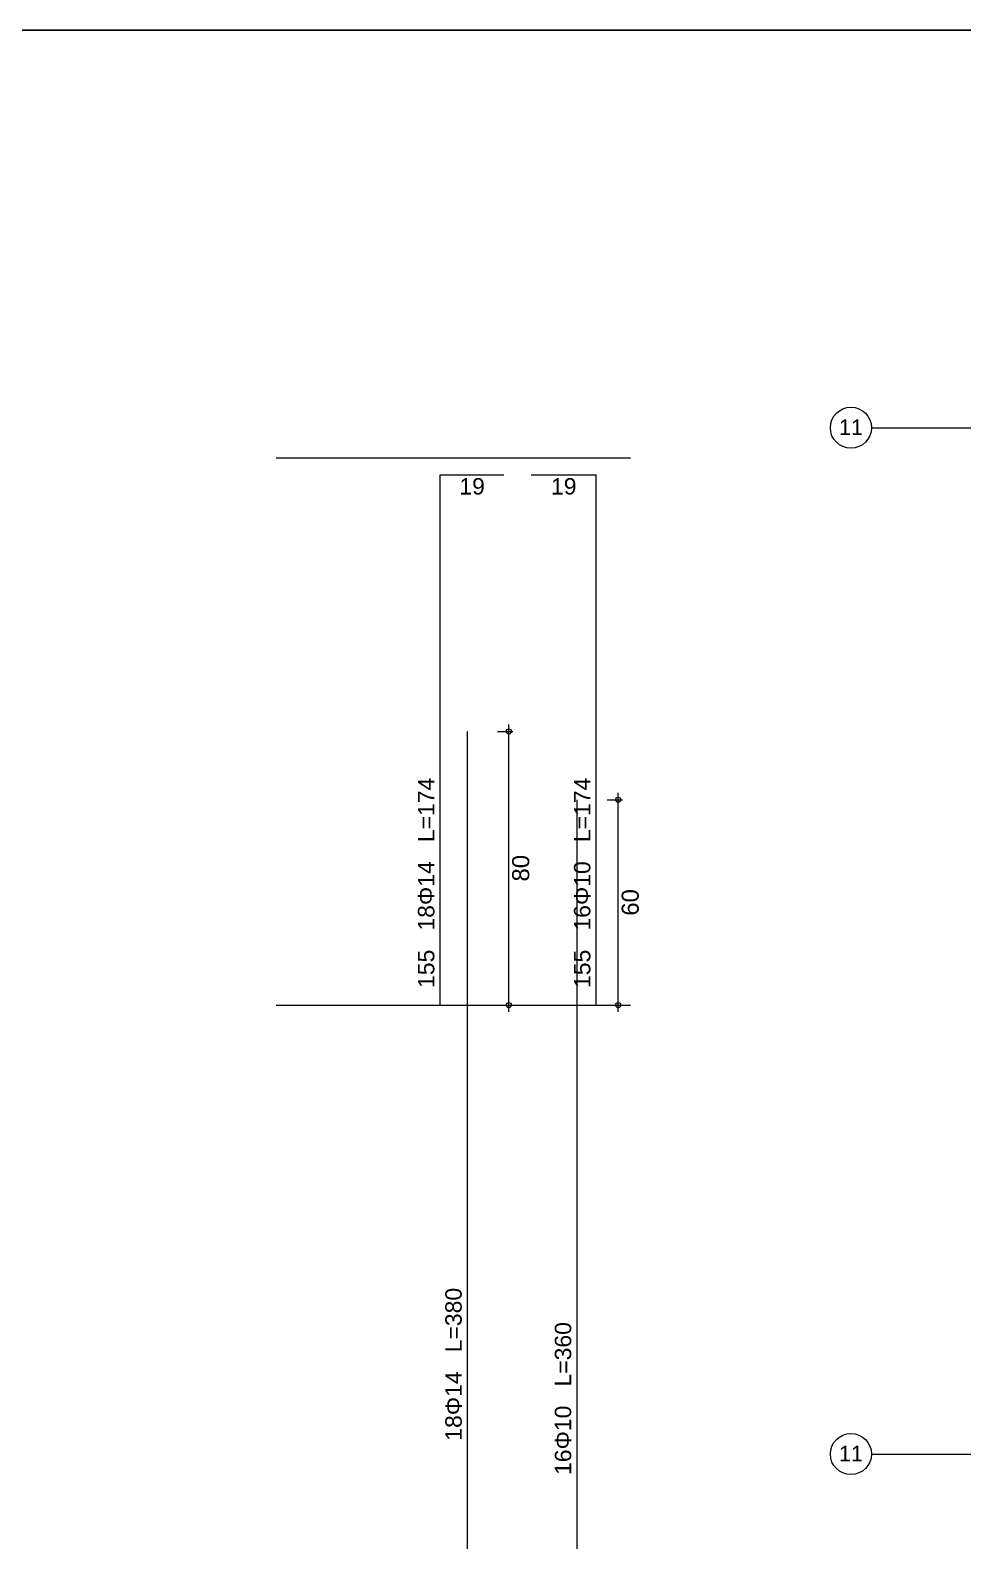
# Model space of a CAD drawing. Header units: millimetres. Extents: x 2232 to 85269, y -3593 to 5869.
# Drawn here: x 75123 to 75532, y 244 to 907 of the extents above; entities that cross this region are included whole.
import ezdxf

# ---------------------------------------------------------------- set-up
doc = ezdxf.new("R2010")
doc.units = ezdxf.units.MM
doc.linetypes.add('CENTER2', pattern=[112.5, 75, -12.5, 12.5, -12.5])
for name, color, linetype in [('Donatı Yazısı', 7, 'Continuous'), ('Donatı Çizgisi', 7, 'Continuous'), ('Panel', 7, 'Continuous'), ('Standart', 7, 'Continuous'), ('Ölçülendirme', 7, 'Continuous')]:
    doc.layers.add(name, color=color, linetype=linetype)
doc.styles.add('arial_1_18', font='arial.ttf', dxfattribs={"height": 0.2})

# ---------------------------------------------------------------- blocks, each defined once
blk = doc.blocks.new('IDE824Entity7256')
at = {"layer": 'Donatı Çizgisi', "color": 5, "linetype": 'Continuous', "lineweight": 5}
for points in [[(6889.99, 1545.24), (6889.99, 1700.24)], [(6889.99, 1700.24), (6908.59, 1700.24)], [(6916.59, 1700.24), (6935.59, 1700.24)], [(6935.59, 1545.24), (6935.59, 1700.24)], [(6897.99, 1245.24), (6897.99, 1625.24)], [(6929.99, 1245.24), (6929.99, 1605.24)]]:
    blk.add_lwpolyline(points, dxfattribs=at)
at = {"layer": 'Panel', "color": 250, "linetype": 'CENTER2', "lineweight": 5}
for points in [[(7015.99, 1714), (7055.99, 1714)], [(7015.99, 1414), (7055.99, 1414)]]:
    blk.add_lwpolyline(points, dxfattribs=at)
at = {"layer": 'Panel', "color": 1, "linetype": 'Continuous', "lineweight": 5}
for points in [[(6841.99, 1705.24), (6945.59, 1705.24)], [(6841.99, 1545.24), (6945.59, 1545.24)]]:
    blk.add_lwpolyline(points, dxfattribs=at)
at = {"layer": 'Panel', "color": 30, "linetype": 'Continuous', "lineweight": 5}
for centre in [(7009.99, 1714), (7009.99, 1414)]:
    blk.add_circle(centre, 6, dxfattribs=at)
at = {"layer": 'Ölçülendirme', "color": 1, "linetype": 'Continuous', "lineweight": 5}
for points in [[(6906.74, 1625.24), (6911.24, 1625.24)], [(6909.99, 1543.24), (6909.99, 1627.24)], [(6938.74, 1605.24), (6943.24, 1605.24)], [(6941.99, 1543.24), (6941.99, 1607.24)], [(6906.74, 1545.24), (6911.24, 1545.24)], [(6938.74, 1545.24), (6943.24, 1545.24)]]:
    blk.add_lwpolyline(points, dxfattribs=at)
for centre in [(6909.99, 1625.24), (6941.99, 1605.24), (6909.99, 1545.24), (6941.99, 1545.24)]:
    blk.add_circle(centre, 0.75, dxfattribs=at)
at = {"layer": 'Donatı Yazısı', "color": 5, "linetype": 'Continuous', "lineweight": 5, "style": 'arial_1_18'}
for p in [(6895.56, 1694.48), (6922.36, 1694.48)]:
    blk.add_text('19', height=4.8, dxfattribs=at).set_placement(p)
for s, p in [('155   18Φ14   L=174', (6888.26, 1550.24)), ('155   16Φ10   L=174', (6933.86, 1550.24)), ('18Φ14   L=380', (6896.26, 1417.9)), ('16Φ10   L=360', (6928.26, 1407.89))]:
    blk.add_text(s, height=4.8, rotation=90, dxfattribs=at).set_placement(p)
at = {"layer": 'Panel', "color": 1, "linetype": 'Continuous', "lineweight": 5, "style": 'arial_1_18'}
for p in [(7006.49, 1711.91), (7006.49, 1411.91)]:
    blk.add_text('11', height=4.5, dxfattribs=at).set_placement(p)
at = {"layer": 'Ölçülendirme', "color": 1, "linetype": 'Continuous', "lineweight": 5, "style": 'arial_1_18'}
for s, p in [('80', (6915.99, 1581.36)), ('60', (6947.99, 1571.36))]:
    blk.add_text(s, height=5, rotation=90, dxfattribs=at).set_placement(p)

msp = doc.modelspace()

# ---------------------------------------------------------------- linework, layer by layer
msp.add_line((3332.36, 906.6), (85269.24, 906.6))

# ---------------------------------------------------------------- block references
at = {"layer": 'Standart', "xscale": 1.5, "yscale": 1.5, "zscale": 1.5}
msp.add_blockref('IDE824Entity7256', (64967.98, -1838.7), dxfattribs=at)

doc.saveas('drawing.dxf')
